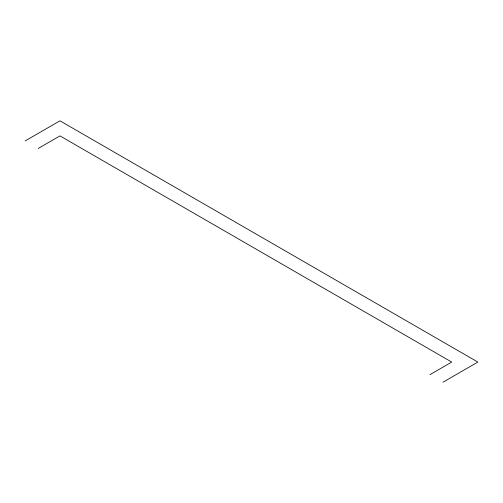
<?xml version="1.0" encoding="UTF-8"?>
<svg xmlns="http://www.w3.org/2000/svg" width="503" height="503" viewBox="0 0 503 503"><rect width="100%" height="100%" fill="white"/><g stroke="black" fill="none" stroke-linecap="round" stroke-linejoin="round"><path stroke-width="0.75" d="M25.15 140.922L59.97 120.821L477.85 362.078L443.03 382.179M38.209 148.46L59.97 135.898L451.732 362.078L429.971 374.641"/></g></svg>
